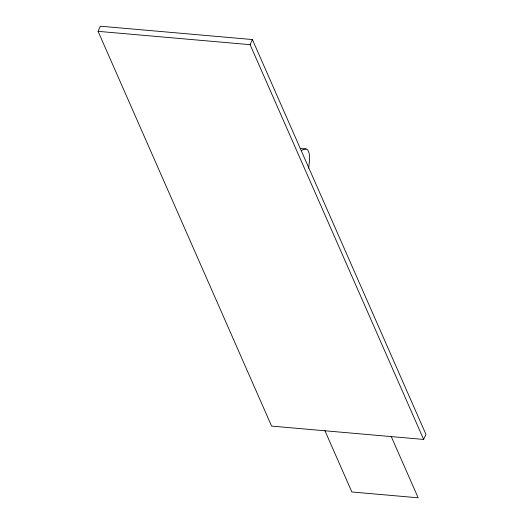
<?xml version="1.0" encoding="UTF-8"?>
<svg xmlns="http://www.w3.org/2000/svg" width="524" height="524" viewBox="0 0 524 524"><rect width="100%" height="100%" fill="white"/><g stroke="black" fill="none" stroke-linecap="round" stroke-linejoin="round"><path stroke-width="0.79" d="M308.662 168.237C309.101 162.191 311.145 155.032 307.483 149.635L305.977 148.973L300.265 148.475M98.067 31.335L100.353 26.2L252.391 39.542L425.933 434.311L423.647 439.44L271.609 426.097L98.067 31.335L250.105 44.678L423.647 439.44M250.105 44.678L252.391 39.542M301.732 150.401L304.058 149.229L305.977 148.973M391.218 436.479L418.172 497.8L351.873 491.984L324.913 430.656"/></g></svg>
